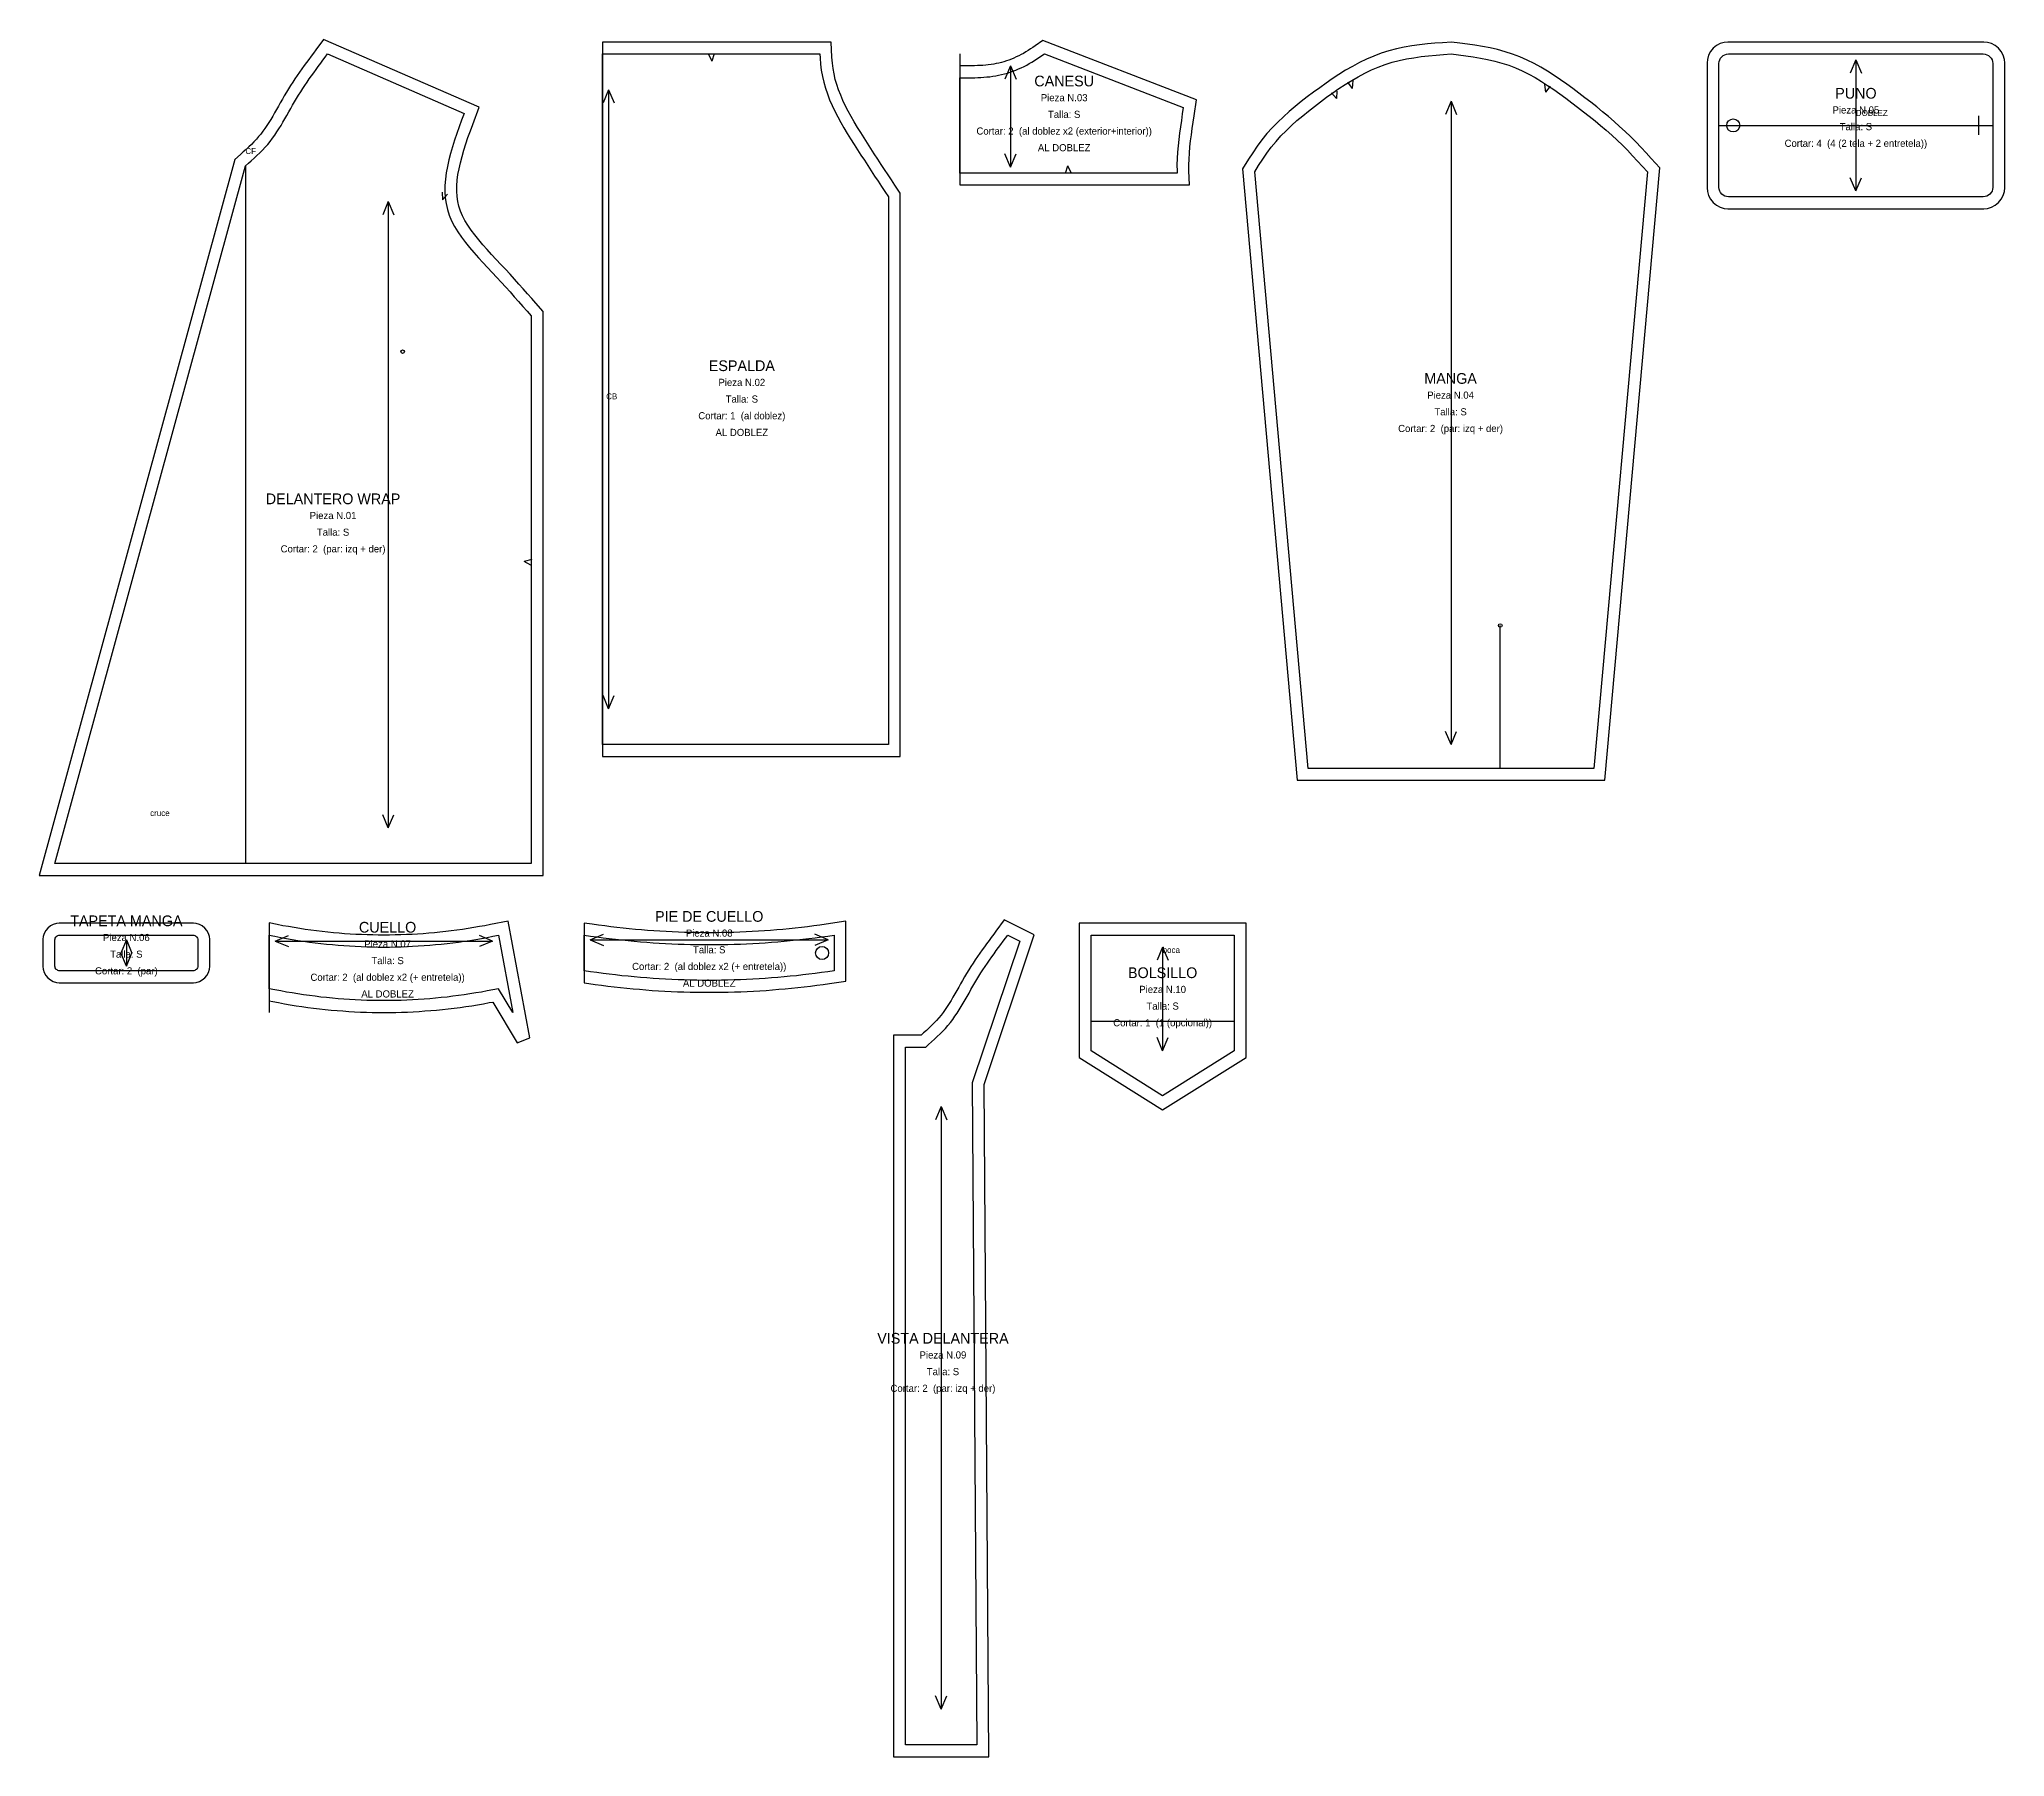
# Model space of a CAD drawing. Header units: centimetres. Extents: x -1 to 164, y -143 to 1.
import ezdxf
from ezdxf.enums import TextEntityAlignment as Align

# ---------------------------------------------------------------- set-up
doc = ezdxf.new("R2010")
doc.units = ezdxf.units.CM
for name, color, linetype in [('BOTONES', 30, 'Continuous'), ('CENTROS', 5, 'Continuous'), ('CONSTRUCCION', 8, 'Continuous'), ('CORTE', 1, 'Continuous'), ('COSTURA', 3, 'Continuous'), ('DOBLEZ', 6, 'Continuous'), ('HILO', 2, 'Continuous'), ('OJAL', 200, 'Continuous'), ('PIQUETES', 4, 'Continuous'), ('REFERENCIAS', 9, 'Continuous'), ('TEXTOS', 7, 'Continuous')]:
    doc.layers.add(name, color=color, linetype=linetype)

msp = doc.modelspace()

# ---------------------------------------------------------------- linework, layer by layer
at = {"layer": 'BOTONES'}
for centre in [(140.95, -6), (64.43, -75.5)]:
    msp.add_circle(centre, 0.55, dxfattribs=at)
at = {"layer": 'CENTROS'}
for centre in [(29.2, -25), (121.38, -48)]:
    msp.add_circle(centre, 0.15, dxfattribs=at)
at = {"layer": 'CONSTRUCCION'}
for p, q in [((139.75, -6), (162.75, -6)), ((16, -9.4), (16, -68)), ((121.38, -60), (121.38, -48)), ((87.03, -81.22), (99.03, -81.22))]:
    msp.add_line(p, q, dxfattribs=at)
at = {"layer": 'CORTE'}
for points in [[(41, -69), (41, -21.62), (40.4, -20.94), (40.05, -20.54), (39.69, -20.13), (39.33, -19.72), (38.97, -19.32), (38.6, -18.91), (38.23, -18.5), (37.85, -18.08), (37.46, -17.67), (37.07, -17.26), (36.68, -16.84), (36.31, -16.43), (35.94, -16.02), (35.59, -15.61), (35.26, -15.2), (34.95, -14.8), (34.68, -14.39), (34.43, -13.99), (34.22, -13.59), (34.05, -13.19), (33.92, -12.79), (33.83, -12.39), (33.77, -11.97), (33.75, -11.53), (33.75, -11.08), (33.79, -10.61), (33.85, -10.13), (33.94, -9.64), (34.05, -9.13), (34.19, -8.62), (34.34, -8.09), (34.51, -7.55), (34.69, -7.01), (34.89, -6.46), (35.09, -5.91), (35.62, -4.46), (22.57, 1.23), (21.9, 0.34), (21.71, 0.08), (21.51, -0.19), (21.32, -0.45), (21.12, -0.72), (20.93, -0.98), (20.73, -1.25), (20.54, -1.53), (20.35, -1.8), (20.16, -2.08), (19.98, -2.36), (19.79, -2.64), (19.61, -2.93), (19.44, -3.22), (19.26, -3.51), (19.1, -3.8), (18.93, -4.09), (18.77, -4.38), (18.61, -4.66), (18.45, -4.94), (18.29, -5.22), (18.13, -5.49), (17.97, -5.75), (17.81, -6), (17.64, -6.25), (17.47, -6.49), (17.29, -6.72), (17.11, -6.94), (16.92, -7.16), (16.72, -7.37), (16.51, -7.59), (16.29, -7.8), (16.06, -8.01), (15.82, -8.22), (15.58, -8.43), (15.11, -8.85), (-1.31, -69), (41, -69)], [(71, -11.7), (70.54, -11.01), (70.26, -10.58), (69.97, -10.14), (69.68, -9.7), (69.39, -9.27), (69.1, -8.83), (68.81, -8.38), (68.52, -7.94), (68.24, -7.5), (67.95, -7.05), (67.67, -6.6), (67.39, -6.16), (67.12, -5.71), (66.87, -5.26), (66.62, -4.81), (66.4, -4.37), (66.18, -3.92), (65.99, -3.47), (65.82, -3.02), (65.66, -2.57), (65.54, -2.13), (65.43, -1.68), (65.35, -1.22), (65.29, -0.76), (65.25, -0.28), (65.2, 1), (46, 1), (46, -59), (71, -59), (71, -11.7)], [(95.24, -9.8), (95.23, -9.32), (95.25, -8.82), (95.28, -8.32), (95.32, -7.81), (95.37, -7.3), (95.44, -6.78), (95.51, -6.25), (95.58, -5.72), (95.67, -5.19), (95.87, -3.86), (82.97, 1.12), (82.33, 0.69), (82.13, 0.55), (81.93, 0.42), (81.73, 0.29), (81.53, 0.17), (81.34, 0.05), (81.14, -0.05), (80.94, -0.16), (80.74, -0.25), (80.54, -0.34), (80.33, -0.43), (80.12, -0.51), (79.91, -0.58), (79.7, -0.65), (79.49, -0.71), (79.27, -0.76), (79.06, -0.81), (78.84, -0.85), (78.62, -0.88), (78.39, -0.91), (78.17, -0.94), (77.94, -0.96), (77.71, -0.97), (77.47, -0.98), (77.23, -0.99), (76.99, -1), (76.75, -1), (76.5, -1), (76.25, -1), (76, -1), (76, -11), (95.28, -11), (95.24, -9.8)], [(104.34, -61), (130.17, -61), (134.78, -9.56), (134.07, -8.77), (133.65, -8.31), (133.22, -7.85), (132.78, -7.39), (132.33, -6.94), (131.87, -6.51), (131.41, -6.08), (130.94, -5.66), (130.46, -5.25), (129.97, -4.85), (129.48, -4.45), (128.99, -4.06), (128.49, -3.67), (127.99, -3.29), (127.48, -2.91), (126.97, -2.53), (126.45, -2.16), (125.91, -1.8), (125.36, -1.45), (124.8, -1.12), (124.23, -0.8), (123.64, -0.51), (123.04, -0.24), (122.42, -0.01), (121.8, 0.19), (121.16, 0.37), (120.53, 0.51), (119.89, 0.63), (119.26, 0.74), (118.63, 0.83), (118, 0.91), (117.28, 1), (116.54, 0.95), (115.9, 0.9), (115.26, 0.84), (114.61, 0.77), (113.96, 0.68), (113.31, 0.57), (112.67, 0.43), (112.02, 0.27), (111.38, 0.06), (110.76, -0.17), (110.14, -0.43), (109.55, -0.72), (108.96, -1.04), (108.39, -1.37), (107.83, -1.72), (107.28, -2.08), (106.75, -2.45), (106.22, -2.83), (105.7, -3.21), (105.18, -3.6), (104.66, -4), (104.16, -4.41), (103.66, -4.83), (103.17, -5.27), (102.69, -5.73), (102.23, -6.2), (101.79, -6.69), (101.36, -7.21), (100.97, -7.75), (100.6, -8.29), (100.25, -8.83), (99.74, -9.65), (104.34, -61)], [(138.75, -11.25), (138.78, -11.55), (138.88, -11.89), (139.05, -12.2), (139.27, -12.48), (139.54, -12.7), (139.86, -12.87), (140.19, -12.97), (140.5, -13), (161.99, -13), (162.3, -12.97), (162.64, -12.87), (162.95, -12.7), (163.22, -12.48), (163.45, -12.2), (163.61, -11.89), (163.72, -11.55), (163.75, -11.25), (163.75, -0.75), (163.72, -0.45), (163.61, -0.11), (163.45, 0.2), (163.22, 0.48), (162.95, 0.7), (162.64, 0.87), (162.3, 0.97), (161.99, 1), (140.5, 1), (140.19, 0.97), (139.86, 0.87), (139.54, 0.7), (139.27, 0.48), (139.05, 0.2), (138.88, -0.11), (138.78, -0.45), (138.75, -0.75), (138.75, -11.25)], [(-1, -76.65), (-0.98, -76.87), (-0.9, -77.14), (-0.77, -77.38), (-0.59, -77.59), (-0.38, -77.77), (-0.14, -77.9), (0.13, -77.98), (0.35, -78), (11.65, -78), (11.87, -77.98), (12.14, -77.9), (12.38, -77.77), (12.59, -77.59), (12.77, -77.38), (12.9, -77.14), (12.98, -76.87), (13, -76.65), (13, -74.35), (12.98, -74.13), (12.9, -73.86), (12.77, -73.62), (12.59, -73.41), (12.38, -73.23), (12.14, -73.1), (11.87, -73.02), (11.65, -73), (0.35, -73), (0.13, -73.02), (-0.14, -73.1), (-0.38, -73.23), (-0.59, -73.41), (-0.77, -73.62), (-0.9, -73.86), (-0.98, -74.13), (-1, -74.35), (-1, -76.65)], [(18.78, -79.67), (19.27, -79.76), (19.76, -79.85), (20.25, -79.93), (20.75, -80), (21.24, -80.07), (21.73, -80.13), (22.22, -80.19), (22.71, -80.24), (23.2, -80.29), (23.7, -80.34), (24.19, -80.37), (24.68, -80.41), (25.17, -80.44), (25.66, -80.46), (26.16, -80.48), (26.65, -80.49), (27.14, -80.5), (27.63, -80.5), (28.12, -80.5), (28.62, -80.49), (29.11, -80.48), (29.6, -80.46), (30.09, -80.44), (30.58, -80.41), (31.08, -80.37), (31.57, -80.34), (32.06, -80.29), (32.55, -80.24), (33.04, -80.19), (33.53, -80.13), (34.03, -80.07), (34.52, -80), (35.01, -79.93), (35.5, -79.85), (35.99, -79.76), (36.48, -79.67), (36.77, -79.62), (38.82, -83.04), (39.88, -82.64), (38.06, -72.82), (36.59, -73.12), (36.12, -73.21), (35.65, -73.29), (35.17, -73.37), (34.7, -73.45), (34.23, -73.52), (33.76, -73.59), (33.29, -73.65), (32.82, -73.7), (32.34, -73.76), (31.87, -73.8), (31.4, -73.84), (30.93, -73.88), (30.46, -73.91), (29.99, -73.94), (29.52, -73.96), (29.05, -73.98), (28.57, -73.99), (28.1, -74), (27.63, -74), (27.16, -74), (26.69, -73.99), (26.22, -73.98), (25.75, -73.96), (25.28, -73.94), (24.8, -73.91), (24.33, -73.88), (23.86, -73.84), (23.39, -73.8), (22.92, -73.76), (22.45, -73.7), (21.98, -73.65), (21.5, -73.59), (21.03, -73.52), (20.56, -73.45), (20.09, -73.37), (19.62, -73.29), (19.15, -73.21), (18.68, -73.12), (18, -72.98), (18, -79.52), (18.29, -79.58), (18.78, -79.67)], [(45.38, -78.14), (45.91, -78.21), (46.44, -78.28), (46.97, -78.34), (47.5, -78.4), (48.03, -78.46), (48.57, -78.51), (49.1, -78.55), (49.63, -78.6), (50.16, -78.64), (50.69, -78.67), (51.22, -78.7), (51.76, -78.73), (52.29, -78.75), (52.82, -78.77), (53.35, -78.78), (53.88, -78.79), (54.41, -78.8), (54.95, -78.8), (55.48, -78.8), (56.01, -78.79), (56.54, -78.78), (57.07, -78.77), (57.6, -78.75), (58.14, -78.73), (58.67, -78.7), (59.2, -78.67), (59.73, -78.64), (60.26, -78.6), (60.79, -78.55), (61.33, -78.51), (61.86, -78.46), (62.39, -78.4), (62.92, -78.34), (63.45, -78.28), (63.98, -78.21), (64.52, -78.14), (65.05, -78.07), (66.43, -77.86), (66.43, -72.84), (64.76, -73.09), (64.24, -73.16), (63.73, -73.23), (63.21, -73.3), (62.69, -73.36), (62.18, -73.41), (61.66, -73.47), (61.14, -73.52), (60.63, -73.56), (60.11, -73.6), (59.59, -73.64), (59.08, -73.67), (58.56, -73.7), (58.04, -73.73), (57.53, -73.75), (57.01, -73.77), (56.5, -73.78), (55.98, -73.79), (55.46, -73.8), (54.95, -73.8), (54.43, -73.8), (53.91, -73.79), (53.4, -73.78), (52.88, -73.77), (52.36, -73.75), (51.85, -73.73), (51.33, -73.7), (50.81, -73.67), (50.3, -73.64), (49.78, -73.6), (49.26, -73.56), (48.75, -73.52), (48.23, -73.47), (47.71, -73.41), (47.2, -73.36), (46.68, -73.3), (46.17, -73.23), (45.65, -73.16), (45.13, -73.09), (44.46, -72.99), (44.46, -78.01), (44.84, -78.07), (45.38, -78.14)], [(70.43, -143), (78.44, -143), (78.03, -86.56), (82.25, -73.99), (79.73, -72.73), (79.03, -73.66), (78.84, -73.92), (78.64, -74.19), (78.45, -74.45), (78.25, -74.72), (78.06, -74.98), (77.86, -75.25), (77.67, -75.53), (77.48, -75.8), (77.29, -76.08), (77.11, -76.36), (76.92, -76.64), (76.74, -76.93), (76.56, -77.22), (76.39, -77.51), (76.22, -77.8), (76.06, -78.09), (75.9, -78.38), (75.74, -78.66), (75.58, -78.94), (75.42, -79.22), (75.26, -79.49), (75.1, -79.75), (74.94, -80), (74.77, -80.25), (74.6, -80.49), (74.42, -80.72), (74.24, -80.94), (74.05, -81.16), (73.85, -81.37), (73.63, -81.59), (73.41, -81.8), (73.19, -82.01), (72.95, -82.22), (72.75, -82.4), (70.43, -82.4), (70.43, -143)], [(86.03, -84.27), (93.03, -88.68), (100.03, -84.27), (100.03, -73), (86.03, -73), (86.03, -84.27)]]:
    msp.add_lwpolyline(points, close=True, dxfattribs=at)
at = {"layer": 'COSTURA'}
for points in [[(0, -68), (16, -9.4), (16.25, -9.18), (16.49, -8.97), (16.73, -8.75), (16.97, -8.52), (17.21, -8.3), (17.44, -8.07), (17.66, -7.83), (17.87, -7.59), (18.08, -7.34), (18.27, -7.08), (18.46, -6.82), (18.64, -6.55), (18.82, -6.28), (18.99, -6), (19.15, -5.72), (19.32, -5.44), (19.48, -5.16), (19.64, -4.87), (19.8, -4.58), (19.96, -4.3), (20.13, -4.02), (20.29, -3.73), (20.46, -3.46), (20.64, -3.18), (20.81, -2.91), (20.99, -2.64), (21.18, -2.37), (21.36, -2.1), (21.55, -1.83), (21.74, -1.57), (21.93, -1.3), (22.12, -1.04), (22.32, -0.78), (22.51, -0.52), (22.7, -0.26), (22.9, 0), (34.36, -5), (34.15, -5.56), (33.95, -6.12), (33.75, -6.68), (33.56, -7.24), (33.38, -7.8), (33.22, -8.35), (33.08, -8.9), (32.96, -9.44), (32.86, -9.98), (32.79, -10.51), (32.75, -11.04), (32.75, -11.56), (32.78, -12.07), (32.85, -12.57), (32.96, -13.06), (33.12, -13.54), (33.32, -14.01), (33.56, -14.48), (33.83, -14.93), (34.14, -15.38), (34.47, -15.82), (34.82, -16.25), (35.19, -16.68), (35.57, -17.11), (35.95, -17.52), (36.34, -17.94), (36.73, -18.35), (37.11, -18.76), (37.49, -19.17), (37.86, -19.58), (38.22, -19.98), (38.58, -20.39), (38.94, -20.79), (39.3, -21.2), (39.65, -21.6), (40, -22), (40, -68)], [(46, 0), (64.24, 0), (64.26, -0.34), (64.3, -0.86), (64.36, -1.37), (64.45, -1.88), (64.57, -2.38), (64.71, -2.87), (64.88, -3.36), (65.06, -3.85), (65.27, -4.33), (65.5, -4.81), (65.74, -5.28), (65.99, -5.75), (66.26, -6.21), (66.54, -6.68), (66.82, -7.13), (67.11, -7.59), (67.4, -8.04), (67.69, -8.49), (67.98, -8.93), (68.27, -9.37), (68.56, -9.81), (68.84, -10.25), (69.13, -10.69), (69.42, -11.13), (69.71, -11.56), (70, -12), (70, -58), (46, -58)], [(76, -2), (76.25, -2), (76.5, -2), (76.76, -2), (77.01, -2), (77.26, -1.99), (77.51, -1.98), (77.76, -1.97), (78.01, -1.95), (78.26, -1.93), (78.51, -1.91), (78.76, -1.87), (79.01, -1.83), (79.25, -1.79), (79.5, -1.73), (79.74, -1.67), (79.99, -1.61), (80.23, -1.53), (80.46, -1.45), (80.7, -1.36), (80.93, -1.26), (81.16, -1.16), (81.39, -1.05), (81.61, -0.94), (81.83, -0.81), (82.05, -0.69), (82.26, -0.55), (82.47, -0.42), (82.68, -0.28), (82.89, -0.14), (83.1, 0), (94.76, -4.5), (94.68, -5.04), (94.6, -5.58), (94.52, -6.11), (94.44, -6.65), (94.38, -7.19), (94.32, -7.72), (94.28, -8.25), (94.25, -8.78), (94.23, -9.3), (94.24, -9.83), (94.24, -10), (76, -10)], [(100.76, -9.9), (101.09, -9.37), (101.43, -8.84), (101.78, -8.33), (102.15, -7.83), (102.55, -7.35), (102.96, -6.88), (103.4, -6.44), (103.85, -6.01), (104.31, -5.59), (104.79, -5.18), (105.29, -4.79), (105.79, -4.4), (106.29, -4.02), (106.8, -3.64), (107.32, -3.27), (107.84, -2.91), (108.37, -2.56), (108.91, -2.23), (109.45, -1.91), (110, -1.62), (110.56, -1.34), (111.13, -1.1), (111.71, -0.88), (112.3, -0.7), (112.89, -0.54), (113.5, -0.41), (114.12, -0.31), (114.74, -0.22), (115.36, -0.15), (115.99, -0.1), (116.62, -0.05), (117.25, 0), (117.87, -0.08), (118.49, -0.16), (119.11, -0.25), (119.72, -0.35), (120.32, -0.47), (120.92, -0.6), (121.51, -0.76), (122.09, -0.95), (122.66, -1.17), (123.22, -1.41), (123.77, -1.69), (124.31, -1.98), (124.84, -2.3), (125.36, -2.64), (125.88, -2.98), (126.39, -3.35), (126.89, -3.71), (127.39, -4.09), (127.88, -4.47), (128.37, -4.85), (128.86, -5.23), (129.34, -5.62), (129.81, -6.01), (130.28, -6.41), (130.74, -6.82), (131.19, -7.24), (131.64, -7.66), (132.07, -8.09), (132.5, -8.54), (132.92, -8.99), (133.33, -9.44), (133.75, -9.9), (129.25, -60), (105.25, -60)], [(139.75, -0.8), (139.76, -0.64), (139.81, -0.49), (139.88, -0.36), (139.98, -0.23), (140.1, -0.13), (140.24, -0.06), (140.39, -0.02), (140.55, 0), (161.95, 0), (162.1, -0.02), (162.25, -0.06), (162.39, -0.13), (162.51, -0.23), (162.61, -0.36), (162.68, -0.49), (162.73, -0.64), (162.75, -0.8), (162.75, -11.2), (162.73, -11.36), (162.68, -11.51), (162.61, -11.64), (162.51, -11.77), (162.39, -11.87), (162.25, -11.94), (162.1, -11.98), (161.95, -12), (140.55, -12), (140.39, -11.98), (140.24, -11.94), (140.1, -11.87), (139.98, -11.77), (139.88, -11.64), (139.81, -11.51), (139.76, -11.36), (139.75, -11.2)], [(0, -74.4), (0.01, -74.32), (0.03, -74.25), (0.07, -74.18), (0.12, -74.12), (0.18, -74.07), (0.25, -74.03), (0.32, -74.01), (0.4, -74), (11.6, -74), (11.68, -74.01), (11.75, -74.03), (11.82, -74.07), (11.88, -74.12), (11.93, -74.18), (11.97, -74.25), (11.99, -74.32), (12, -74.4), (12, -76.6), (11.99, -76.68), (11.97, -76.75), (11.93, -76.82), (11.88, -76.88), (11.82, -76.93), (11.75, -76.97), (11.68, -76.99), (11.6, -77), (0.4, -77), (0.32, -76.99), (0.25, -76.97), (0.18, -76.93), (0.12, -76.88), (0.07, -76.82), (0.03, -76.75), (0.01, -76.68), (0, -76.6)], [(18, -74), (18.48, -74.1), (18.96, -74.19), (19.44, -74.28), (19.93, -74.36), (20.41, -74.44), (20.89, -74.51), (21.37, -74.58), (21.85, -74.64), (22.33, -74.7), (22.82, -74.75), (23.3, -74.8), (23.78, -74.84), (24.26, -74.88), (24.74, -74.91), (25.22, -74.94), (25.71, -74.96), (26.19, -74.98), (26.67, -74.99), (27.15, -75), (27.63, -75), (28.11, -75), (28.6, -74.99), (29.08, -74.98), (29.56, -74.96), (30.04, -74.94), (30.52, -74.91), (31, -74.88), (31.48, -74.84), (31.97, -74.8), (32.45, -74.75), (32.93, -74.7), (33.41, -74.64), (33.89, -74.58), (34.37, -74.51), (34.86, -74.44), (35.34, -74.36), (35.82, -74.28), (36.3, -74.19), (36.78, -74.1), (37.26, -74), (38.46, -80.5), (37.26, -78.5), (36.78, -78.6), (36.3, -78.69), (35.82, -78.78), (35.34, -78.86), (34.86, -78.94), (34.37, -79.01), (33.89, -79.08), (33.41, -79.14), (32.93, -79.2), (32.45, -79.25), (31.97, -79.3), (31.48, -79.34), (31, -79.38), (30.52, -79.41), (30.04, -79.44), (29.56, -79.46), (29.08, -79.48), (28.6, -79.49), (28.11, -79.5), (27.63, -79.5), (27.15, -79.5), (26.67, -79.49), (26.19, -79.48), (25.71, -79.46), (25.22, -79.44), (24.74, -79.41), (24.26, -79.38), (23.78, -79.34), (23.3, -79.3), (22.82, -79.25), (22.33, -79.2), (21.85, -79.14), (21.37, -79.08), (20.89, -79.01), (20.41, -78.94), (19.93, -78.86), (19.44, -78.78), (18.96, -78.69), (18.48, -78.6), (18, -78.5)], [(44.46, -74), (44.99, -74.08), (45.51, -74.15), (46.04, -74.22), (46.56, -74.29), (47.08, -74.35), (47.61, -74.41), (48.13, -74.46), (48.66, -74.51), (49.18, -74.56), (49.71, -74.6), (50.23, -74.64), (50.75, -74.67), (51.28, -74.7), (51.8, -74.73), (52.33, -74.75), (52.85, -74.77), (53.37, -74.78), (53.9, -74.79), (54.42, -74.8), (54.95, -74.8), (55.47, -74.8), (55.99, -74.79), (56.52, -74.78), (57.04, -74.77), (57.57, -74.75), (58.09, -74.73), (58.61, -74.7), (59.14, -74.67), (59.66, -74.64), (60.19, -74.6), (60.71, -74.56), (61.24, -74.51), (61.76, -74.46), (62.28, -74.41), (62.81, -74.35), (63.33, -74.29), (63.86, -74.22), (64.38, -74.15), (64.9, -74.08), (65.43, -74), (65.43, -77), (64.9, -77.08), (64.38, -77.15), (63.86, -77.22), (63.33, -77.29), (62.81, -77.35), (62.28, -77.41), (61.76, -77.46), (61.24, -77.51), (60.71, -77.56), (60.19, -77.6), (59.66, -77.64), (59.14, -77.67), (58.61, -77.7), (58.09, -77.73), (57.57, -77.75), (57.04, -77.77), (56.52, -77.78), (55.99, -77.79), (55.47, -77.8), (54.95, -77.8), (54.42, -77.8), (53.9, -77.79), (53.37, -77.78), (52.85, -77.77), (52.33, -77.75), (51.8, -77.73), (51.28, -77.7), (50.75, -77.67), (50.23, -77.64), (49.71, -77.6), (49.18, -77.56), (48.66, -77.51), (48.13, -77.46), (47.61, -77.41), (47.08, -77.35), (46.56, -77.29), (46.04, -77.22), (45.51, -77.15), (44.99, -77.08), (44.46, -77)], [(71.43, -83.4), (73.13, -83.4), (73.37, -83.18), (73.62, -82.97), (73.86, -82.75), (74.1, -82.52), (74.34, -82.3), (74.56, -82.07), (74.79, -81.83), (75, -81.59), (75.21, -81.34), (75.4, -81.08), (75.59, -80.82), (75.77, -80.55), (75.95, -80.28), (76.12, -80), (76.28, -79.72), (76.45, -79.44), (76.61, -79.16), (76.77, -78.87), (76.93, -78.58), (77.09, -78.3), (77.25, -78.02), (77.42, -77.73), (77.59, -77.46), (77.77, -77.18), (77.94, -76.91), (78.12, -76.64), (78.31, -76.37), (78.49, -76.1), (78.68, -75.83), (78.87, -75.57), (79.06, -75.3), (79.25, -75.04), (79.44, -74.78), (79.64, -74.52), (79.83, -74.26), (80.03, -74), (81.03, -74.5), (77.03, -86.4), (77.43, -142), (71.43, -142)], [(87.03, -74), (99.03, -74), (99.03, -83.72), (93.03, -87.5), (87.03, -83.72)]]:
    msp.add_lwpolyline(points, close=True, dxfattribs=at)
at = {"layer": 'DOBLEZ'}
for p, q in [((46, 0), (46, -58)), ((76, 0), (76, -10)), ((18, -74), (18, -80.5)), ((44.46, -74), (44.46, -77.8))]:
    msp.add_line(p, q, dxfattribs=at)
at = {"layer": 'HILO'}
for p, q in [((80.26, -1), (79.79, -2.11)), ((80.26, -1), (80.26, -9.5)), ((80.26, -1), (80.73, -2.11)), ((151.25, -0.5), (150.78, -1.61)), ((151.25, -0.5), (151.25, -11.5)), ((151.25, -0.5), (151.71, -1.61)), ((46.5, -3), (46.03, -4.11)), ((46.5, -3), (46.5, -55)), ((46.5, -3), (46.97, -4.11)), ((117.25, -3.96), (116.79, -5.07)), ((117.25, -3.96), (117.25, -58)), ((117.25, -3.96), (117.72, -5.07)), ((80.26, -9.5), (79.79, -8.39)), ((80.26, -9.5), (80.73, -8.39)), ((151.25, -11.5), (150.78, -10.39)), ((151.25, -11.5), (151.71, -10.39)), ((28, -12.4), (27.53, -13.51)), ((28, -12.4), (28, -65)), ((28, -12.4), (28.47, -13.51)), ((46.5, -55), (46.03, -53.89)), ((46.5, -55), (46.97, -53.89)), ((117.25, -58), (116.79, -56.89)), ((117.25, -58), (117.72, -56.89)), ((28, -65), (27.53, -63.89)), ((28, -65), (28.47, -63.89)), ((18.5, -74.5), (19.61, -74.03)), ((36.76, -74.5), (35.66, -74.03)), ((44.96, -74.4), (46.07, -73.93)), ((64.93, -74.4), (63.82, -73.93)), ((6, -74.4), (5.53, -75.51)), ((6, -76.6), (5.53, -75.49)), ((6, -74.4), (6, -76.6)), ((6, -74.4), (6.47, -75.51)), ((6, -76.6), (6.47, -75.49)), ((18.5, -74.5), (36.76, -74.5)), ((18.5, -74.5), (19.61, -74.97)), ((36.76, -74.5), (35.66, -74.97)), ((44.96, -74.4), (64.93, -74.4)), ((44.96, -74.4), (46.07, -74.87)), ((64.93, -74.4), (63.82, -74.87)), ((93.03, -75), (92.56, -76.11)), ((93.03, -75), (93.03, -83.72)), ((93.03, -75), (93.5, -76.11)), ((93.03, -83.72), (92.56, -82.61)), ((93.03, -83.72), (93.5, -82.61)), ((74.43, -88.4), (73.96, -89.51)), ((74.43, -88.4), (74.43, -139)), ((74.43, -88.4), (74.9, -89.51)), ((74.43, -139), (73.96, -137.89)), ((74.43, -139), (74.9, -137.89))]:
    msp.add_line(p, q, dxfattribs=at)
at = {"layer": 'OJAL'}
msp.add_line((161.55, -5.2), (161.55, -6.8), dxfattribs=at)
at = {"layer": 'PIQUETES'}
for p, q in [((55.36, 0.02), (55.17, -0.6)), ((54.88, -0.02), (55.17, -0.6)), ((107.21, -3.27), (107.64, -3.75)), ((107.66, -3.11), (107.64, -3.75)), ((108.54, -2.38), (108.94, -2.89)), ((109, -2.24), (108.94, -2.89)), ((125.11, -2.56), (125.17, -3.2)), ((125.57, -2.69), (125.17, -3.2)), ((84.88, -10.02), (85.07, -9.4)), ((85.36, -9.98), (85.07, -9.4)), ((32.53, -11.61), (32.56, -12.26)), ((32.98, -11.76), (32.56, -12.26)), ((40.04, -42.46), (39.41, -42.61)), ((39.96, -42.94), (39.41, -42.61))]:
    msp.add_line(p, q, dxfattribs=at)

# ---------------------------------------------------------------- texts
at = {"layer": 'REFERENCIAS'}
for s, p in [('DOBLEZ', (151.25, -5.2)), ('CF', (16, -8.4)), ('CB', (46.3, -29)), ('cruce', (8, -64)), ('boca', (93.03, -75.5))]:
    msp.add_text(s, height=0.5, dxfattribs=at).set_placement(p)
at = {"layer": 'TEXTOS'}
for s, height, p in [('CANESU', 0.9, (84.76, -2.27)), ('PUNO', 0.9, (151.25, -3.3)), ('Pieza N.03', 0.6, (84.76, -3.67)), ('Talla: S', 0.6, (84.76, -5.07)), ('Pieza N.05', 0.6, (151.25, -4.7)), ('Cortar: 2  (al doblez x2 (exterior+interior))', 0.6, (84.76, -6.47)), ('Talla: S', 0.6, (151.25, -6.1)), ('AL DOBLEZ', 0.6, (84.76, -7.87)), ('Cortar: 4  (4 (2 tela + 2 entretela))', 0.6, (151.25, -7.5)), ('ESPALDA', 0.9, (57.69, -26.18)), ('Pieza N.02', 0.6, (57.69, -27.58)), ('MANGA', 0.9, (117.21, -27.25)), ('Talla: S', 0.6, (57.69, -28.98)), ('Pieza N.04', 0.6, (117.21, -28.65)), ('Cortar: 1  (al doblez)', 0.6, (57.69, -30.38)), ('Cortar: 2  (par: izq + der)', 0.6, (117.21, -31.45)), ('Talla: S', 0.6, (117.21, -30.05)), ('AL DOBLEZ', 0.6, (57.69, -31.78)), ('DELANTERO WRAP', 0.9, (23.36, -37.36)), ('Pieza N.01', 0.6, (23.36, -38.76)), ('Cortar: 2  (par: izq + der)', 0.6, (23.36, -41.56)), ('Talla: S', 0.6, (23.36, -40.16)), ('TAPETA MANGA', 0.9, (6, -72.8)), ('PIE DE CUELLO', 0.9, (54.95, -72.43)), ('Pieza N.06', 0.6, (6, -74.2)), ('CUELLO', 0.9, (27.94, -73.34)), ('Pieza N.08', 0.6, (54.95, -73.83)), ('Talla: S', 0.6, (6, -75.6)), ('Pieza N.07', 0.6, (27.94, -74.74)), ('Talla: S', 0.6, (27.94, -76.14)), ('Talla: S', 0.6, (54.95, -75.23)), ('Cortar: 2  (par)', 0.6, (6, -77)), ('Cortar: 2  (al doblez x2 (+ entretela))', 0.6, (27.94, -77.54)), ('Cortar: 2  (al doblez x2 (+ entretela))', 0.6, (54.95, -76.63)), ('BOLSILLO', 0.9, (93.03, -77.16)), ('AL DOBLEZ', 0.6, (27.94, -78.94)), ('AL DOBLEZ', 0.6, (54.95, -78.03)), ('Pieza N.10', 0.6, (93.03, -78.56)), ('Talla: S', 0.6, (93.03, -79.96)), ('Cortar: 1  (1 (opcional))', 0.6, (93.03, -81.36)), ('VISTA DELANTERA', 0.9, (74.58, -107.86)), ('Pieza N.09', 0.6, (74.58, -109.26)), ('Talla: S', 0.6, (74.58, -110.66)), ('Cortar: 2  (par: izq + der)', 0.6, (74.58, -112.06))]:
    msp.add_text(s, height=height, dxfattribs=at).set_placement(p, align=Align.MIDDLE_CENTER)

doc.saveas('drawing.dxf')
